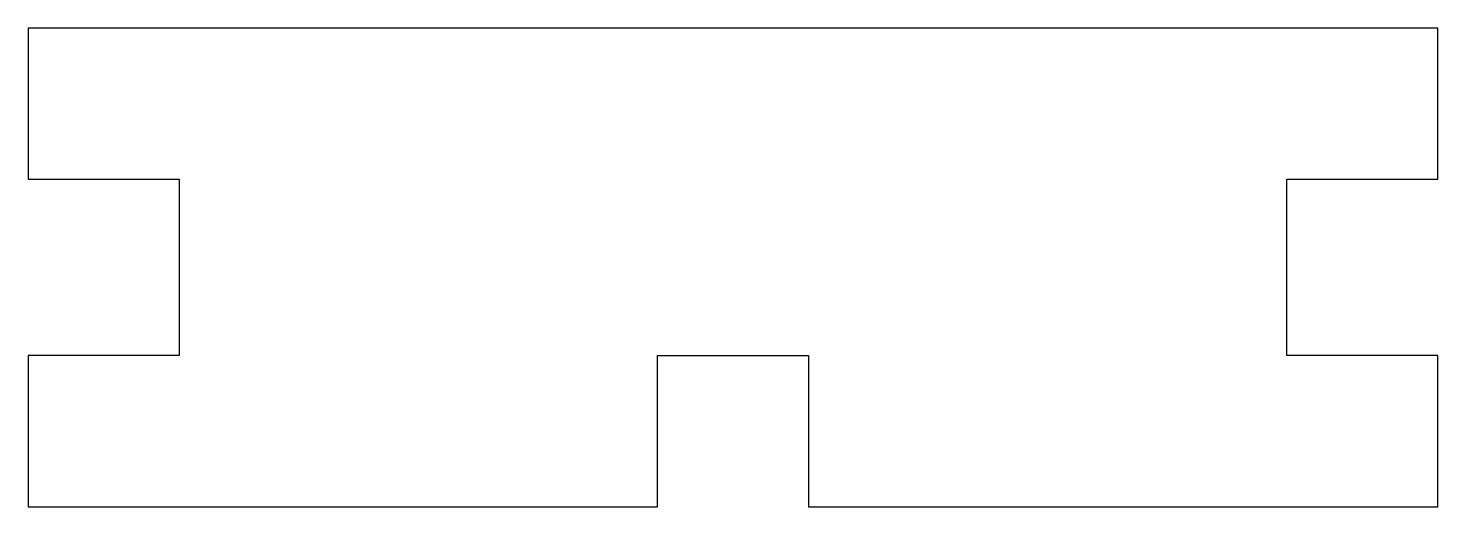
# Model space of a CAD drawing. Header units: millimetres. Extents: x 28.7 to 56.7, y -30.2 to -20.7.
import ezdxf

# ---------------------------------------------------------------- set-up
doc = ezdxf.new("R2010")
doc.units = ezdxf.units.MM

msp = doc.modelspace()

# ---------------------------------------------------------------- linework, layer by layer
msp.add_lwpolyline([(41.225, -30.193), (41.225, -27.193), (44.225, -27.193), (44.225, -30.193), (56.725, -30.193), (56.725, -27.193), (53.725, -27.193), (53.725, -23.693), (56.725, -23.693), (56.725, -20.693), (28.725, -20.693), (28.725, -23.693), (31.725, -23.693), (31.725, -27.193), (28.725, -27.193), (28.725, -30.193)], close=True)

doc.saveas('drawing.dxf')
